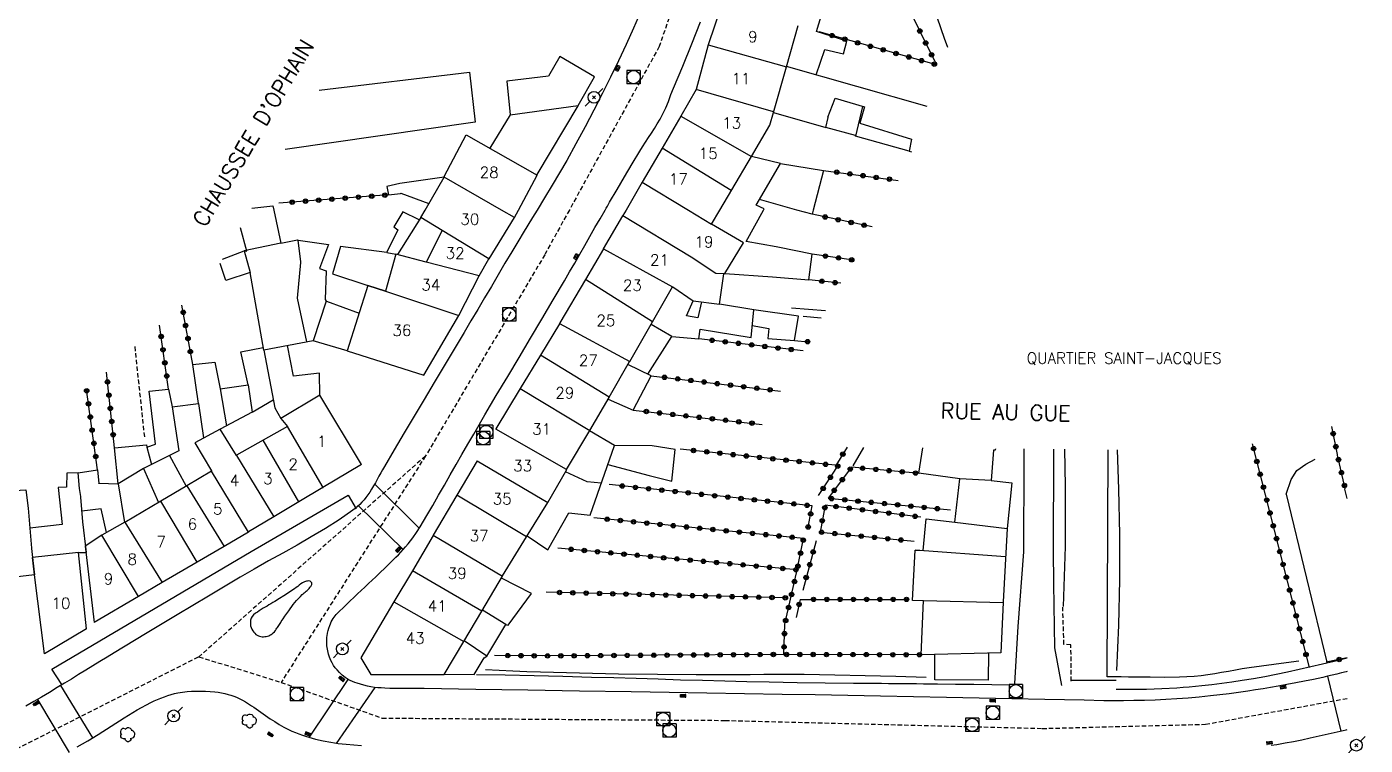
# Model space of a CAD drawing. Header units: millimetres. Extents: x 149000 to 150002, y 151999 to 153000.
# Drawn here: x 149850.9 to 150002, y 152110.5 to 152191.7 of the extents above; entities that cross this region are included whole.
import ezdxf
from ezdxf.enums import TextEntityAlignment as Align

# ---------------------------------------------------------------- set-up
doc = ezdxf.new("R2010")
doc.units = ezdxf.units.MM
doc.linetypes.add('DASHED', pattern=[0.75, 0.5, -0.25])
doc.layers.get('0').update_dxf_attribs({"linetype": 'CONTINUOUS'})
for name, color, linetype in [('W0001', 6, 'DASHED'), ('W0006', 2, 'CONTINUOUS'), ('W0014', 7, 'CONTINUOUS'), ('W0015', 2, 'CONTINUOUS'), ('W0017', 7, 'CONTINUOUS'), ('W0020', 2, 'CONTINUOUS'), ('w0101', 7, 'CONTINUOUS'), ('W0104', 1, 'CONTINUOUS'), ('W0112', 1, 'DASHED'), ('W0120', 7, 'CONTINUOUS'), ('w0211', 2, 'CONTINUOUS'), ('W0214', 2, 'CONTINUOUS'), ('w0300', 7, 'CONTINUOUS'), ('w0323', 7, 'CONTINUOUS'), ('W0401', 7, 'CONTINUOUS'), ('W0420', 7, 'CONTINUOUS'), ('W0473', 7, 'CONTINUOUS'), ('W0510', 5, 'CONTINUOUS'), ('W0983', 7, 'CONTINUOUS'), ('W0989', 7, 'CONTINUOUS'), ('W0991', 7, 'CONTINUOUS'), ('W1102', 7, 'CONTINUOUS')]:
    doc.layers.add(name, color=color, linetype=linetype)
doc.styles.get("Standard").update_dxf_attribs({"font": 'romans.shx', "width": 0.85})

# ---------------------------------------------------------------- blocks, each defined once
blk = doc.blocks.new('T401')
for p, q in [((-0.3, 0.3), (0, 0.3)), ((-0.3, -0.25), (-0.3, 0.3)), ((-0.3, 0.15), (0, 0.15)), ((-0.3, 0), (0, 0)), ((0, 0.3), (0, -0.25)), ((-0.3, -0.15), (0, -0.15)), ((-0.3, -0.25), (-0.3, -0.3)), ((-0.3, -0.3), (0, -0.3)), ((0, -0.3), (0, -0.25))]:
    blk.add_line(p, q)
blk = doc.blocks.new('T300')
for p, q in [((-0.8, 0.51), (-0.86, 0.34)), ((-0.86, 0.34), (-0.86, 0.17)), ((-0.86, 0.17), (-0.74, 0.06)), ((-0.69, 0.63), (-0.8, 0.51)), ((-0.8, -0.06), (-0.74, 0.06)), ((-0.74, 0.06), (-0.69, 0.11)), ((-0.57, 0.69), (-0.69, 0.63)), ((-0.46, 0.69), (-0.57, 0.69)), ((-0.29, 0.63), (-0.46, 0.69)), ((-0.29, 0.63), (-0.17, 0.74)), ((-0.23, 0.57), (-0.29, 0.63)), ((-0.17, 0.74), (-0.06, 0.8)), ((-0.06, 0.8), (0.06, 0.8)), ((0.06, 0.8), (0.23, 0.74)), ((0.23, 0.74), (0.34, 0.63)), ((0.34, 0.63), (0.4, 0.51)), ((0.46, 0.46), (0.34, 0.46)), ((0.4, 0.51), (0.4, 0.46)), ((0.57, 0.4), (0.46, 0.46)), ((0.57, 0.4), (0.69, 0.29)), ((0.69, 0.29), (0.74, 0.17)), ((0.74, 0.06), (0.69, -0.17)), ((0.74, 0.17), (0.74, 0.06)), ((-0.8, -0.17), (-0.8, -0.06)), ((-0.8, -0.23), (-0.8, -0.17)), ((-0.74, -0.34), (-0.8, -0.23)), ((-0.69, -0.4), (-0.74, -0.34)), ((-0.51, -0.46), (-0.69, -0.4)), ((-0.4, -0.46), (-0.51, -0.46)), ((-0.4, -0.46), (-0.34, -0.46)), ((-0.34, -0.46), (-0.34, -0.4)), ((-0.34, -0.51), (-0.34, -0.46)), ((-0.29, -0.63), (-0.34, -0.51)), ((-0.17, -0.74), (-0.29, -0.63)), ((-0.06, -0.8), (-0.17, -0.74)), ((0.06, -0.8), (-0.06, -0.8)), ((0.17, -0.74), (0.06, -0.8)), ((0.23, -0.69), (0.17, -0.74)), ((0.29, -0.46), (0.23, -0.46)), ((0.29, -0.63), (0.23, -0.69)), ((0.46, -0.4), (0.29, -0.46)), ((0.34, -0.51), (0.29, -0.63)), ((0.34, -0.51), (0.34, -0.46)), ((0.57, -0.34), (0.46, -0.4)), ((0.63, -0.29), (0.57, -0.34)), ((0.69, -0.17), (0.63, -0.29))]:
    blk.add_line(p, q)
blk = doc.blocks.new('T473')
for p, q in [((-0.166667, 0.166667), (0.166667, -0.166667)), ((-0.166667, -0.166667), (0.166667, 0.166667)), ((0.500001, 0.500001), (1.000002, 1.000002)), ((-1.000002, -1.000002), (-0.500001, -0.500001))]:
    blk.add_line(p, q)
blk.add_ellipse((0, 0), major_axis=(0.471405, 0.471405), ratio=1, start_param=5.4977871438, end_param=11.780972451)
blk = doc.blocks.new('T420')
for p, q in [((0.75, 0.75), (-0.75, 0.75)), ((-0.75, 0.75), (-0.75, -0.75)), ((0.75, 0.75), (0.75, -0.75)), ((0.75, -0.75), (-0.75, -0.75))]:
    blk.add_line(p, q)
blk.add_ellipse((0, 0), major_axis=(-0.53, 0.53), ratio=1, start_param=3.926991, end_param=10.210176)
blk = doc.blocks.new('t323o')
at = {"color": 0, "linetype": 'Continuous'}
for radius in [0.25, 0.15]:
    blk.add_circle((0, 0), radius, dxfattribs=at)

msp = doc.modelspace()

# ---------------------------------------------------------------- linework, layer by layer
at = {"layer": 'W0001'}
for points in [[(149932.08, 152267.06), (149931.71, 152229.46), (149928.77, 152208.31), (149922.3, 152189.47), (149912.15, 152171)], [(149912.15, 152171), (149909.37, 152165.95), (149895.91, 152143.22), (149895.91, 152143.22)], [(149895.91, 152143.22), (149870.32, 152120.54)], [(149895.91, 152143.22), (149879.6, 152117.65)], [(149847.06, 152108.79), (149870.32, 152120.54)], [(149870.32, 152120.54), (149870.32, 152120.54), (149879.6, 152117.65)], [(149879.6, 152117.65), (149879.6, 152117.65), (149891, 152113.61), (149929.73, 152113.35), (149965.56, 152112.44), (149984.01, 152112.91), (150000, 152115.84)]]:
    msp.add_lwpolyline(points, dxfattribs=at)
at = {"layer": 'W0006'}
msp.add_lwpolyline([(149854.82, 152117.39), (149853.69, 152119.13), (149876.2, 152132.44), (149887.19, 152138.78), (149888.07, 152137.24)], dxfattribs=at)
at = {"layer": 'W0014'}
for points in [[(149919.94, 152192.76), (149919.41, 152191.54), (149918.57, 152189.68), (149917.7, 152187.84), (149916.81, 152186.01), (149915.9, 152184.19), (149914.92, 152182.28), (149913.92, 152180.38), (149912.9, 152178.48), (149911.85, 152176.61), (149911.04, 152175.19), (149910.2, 152173.79), (149909.36, 152172.39), (149908.5, 152171)], [(149916.19, 152171), (149916.32, 152171.22), (149916.45, 152171.44), (149916.58, 152171.66), (149916.7, 152171.88), (149917.55, 152173.32), (149918.39, 152174.76), (149919.25, 152176.2), (149920.11, 152177.63), (149920.43, 152178.15), (149920.76, 152178.67), (149921.09, 152179.18), (149921.43, 152179.69), (149921.76, 152180.21), (149922.08, 152180.73), (149922.39, 152181.26), (149922.68, 152181.8), (149923.03, 152182.53), (149923.34, 152183.27), (149923.63, 152184.03), (149923.93, 152184.77), (149924.95, 152187.26), (149925.97, 152189.76), (149926.96, 152192.26)], [(149908.5, 152171), (149907.98, 152170.15), (149907.46, 152169.29), (149906.94, 152168.43), (149906.43, 152167.58), (149905.65, 152166.28), (149904.88, 152164.98), (149904.11, 152163.68), (149903.35, 152162.38), (149902.58, 152161.08), (149901.81, 152159.78), (149901.04, 152158.47), (149900.27, 152157.17), (149899.14, 152155.28), (149898.02, 152153.39), (149896.89, 152151.5), (149895.76, 152149.61), (149894.63, 152147.71), (149893.5, 152145.82), (149892.38, 152143.92), (149891.27, 152142.02), (149891.06, 152141.66), (149890.86, 152141.3), (149890.65, 152140.93), (149890.45, 152140.57), (149890.25, 152140.2), (149890.04, 152139.84), (149889.82, 152139.48), (149889.6, 152139.13), (149889.39, 152138.83), (149889.18, 152138.54), (149888.96, 152138.26), (149888.72, 152137.99), (149888.48, 152137.74), (149888.23, 152137.51), (149887.96, 152137.29), (149887.69, 152137.08), (149886.17, 152136.02), (149884.61, 152135.02), (149883.01, 152134.07), (149881.4, 152133.15), (149879.78, 152132.25), (149878.17, 152131.36), (149876.55, 152130.45), (149874.96, 152129.52), (149871.4, 152127.39), (149867.85, 152125.26), (149864.3, 152123.12), (149860.75, 152120.98), (149859.95, 152120.49), (149859.14, 152120), (149858.34, 152119.5), (149857.54, 152119.01), (149856.73, 152118.52), (149855.93, 152118.02), (149855.12, 152117.54), (149854.32, 152117.05), (149853.43, 152116.52), (149852.55, 152115.99), (149851.66, 152115.47), (149850.77, 152114.96)], [(150000, 152118.87), (149999.87, 152118.84), (149999.34, 152118.72), (149998.82, 152118.59), (149998.29, 152118.46), (149997.76, 152118.34), (149997.24, 152118.21), (149996.71, 152118.09), (149996.18, 152117.98), (149995.19, 152117.77), (149994.2, 152117.58), (149993.2, 152117.4), (149992.2, 152117.22), (149991.35, 152117.07), (149990.5, 152116.93), (149989.65, 152116.79), (149988.79, 152116.65), (149987.74, 152116.5), (149986.68, 152116.36), (149985.62, 152116.23), (149984.56, 152116.11), (149983.29, 152115.99), (149982.03, 152115.88), (149980.77, 152115.79), (149979.5, 152115.71), (149978.31, 152115.65), (149977.11, 152115.61), (149975.92, 152115.58), (149974.72, 152115.57), (149972.5, 152115.57), (149970.29, 152115.62), (149968.07, 152115.68), (149965.85, 152115.73), (149962.14, 152115.79), (149958.44, 152115.86), (149954.73, 152115.94), (149951.02, 152116.01), (149947.31, 152116.08), (149943.61, 152116.15), (149939.9, 152116.22), (149936.19, 152116.28), (149931.93, 152116.36), (149927.67, 152116.43), (149923.41, 152116.49), (149919.15, 152116.56), (149913.3, 152116.66), (149907.45, 152116.76), (149901.6, 152116.85), (149895.75, 152116.94), (149895.19, 152116.95), (149894.64, 152116.95), (149894.08, 152116.95), (149893.52, 152116.95), (149892.97, 152116.95), (149892.41, 152116.96), (149891.86, 152116.97), (149891.3, 152116.99), (149890.91, 152117.02), (149890.52, 152117.04), (149890.13, 152117.08), (149889.74, 152117.14), (149889.34, 152117.23), (149888.95, 152117.33), (149888.55, 152117.45), (149888.17, 152117.57), (149887.91, 152117.65), (149887.65, 152117.74), (149887.4, 152117.84), (149887.16, 152117.96), (149886.82, 152118.2), (149886.5, 152118.46), (149886.2, 152118.75), (149885.92, 152119.05), (149885.72, 152119.3), (149885.53, 152119.57), (149885.37, 152119.84), (149885.22, 152120.13), (149885.08, 152120.48), (149884.95, 152120.85), (149884.86, 152121.22), (149884.79, 152121.6), (149884.77, 152121.76), (149884.76, 152121.92), (149884.75, 152122.09), (149884.75, 152122.25), (149884.76, 152122.41), (149884.76, 152122.57), (149884.78, 152122.74), (149884.8, 152122.9), (149884.85, 152123.2), (149884.92, 152123.49), (149885, 152123.78), (149885.1, 152124.07), (149885.18, 152124.27), (149885.26, 152124.48), (149885.36, 152124.68), (149885.48, 152124.86), (149885.82, 152125.3), (149886.19, 152125.69), (149886.59, 152126.07), (149886.98, 152126.44), (149887.38, 152126.85), (149887.8, 152127.24), (149888.21, 152127.63), (149888.63, 152128.02), (149889.05, 152128.41), (149889.47, 152128.8), (149889.89, 152129.19), (149890.3, 152129.58), (149890.8, 152130.06), (149891.3, 152130.54), (149891.8, 152131.03), (149892.29, 152131.52), (149892.57, 152131.8), (149892.84, 152132.07), (149893.11, 152132.36), (149893.37, 152132.64), (149893.66, 152132.97), (149893.94, 152133.3), (149894.22, 152133.64), (149894.48, 152133.98), (149894.9, 152134.59), (149895.29, 152135.22), (149895.67, 152135.86), (149896.04, 152136.49), (149896.72, 152137.63), (149897.39, 152138.78), (149898.05, 152139.93), (149898.71, 152141.09), (149899.36, 152142.24), (149900.02, 152143.4), (149900.68, 152144.55), (149901.35, 152145.7), (149902.62, 152147.87), (149903.9, 152150.04), (149905.19, 152152.2), (149906.48, 152154.36), (149907.77, 152156.52), (149909.05, 152158.69), (149910.33, 152160.85), (149911.61, 152163.02), (149912.18, 152164.02), (149912.76, 152165.01), (149913.33, 152166.01), (149913.9, 152167.01), (149914.47, 152168.01), (149915.04, 152169.01), (149915.62, 152170), (149916.19, 152171)], [(149973.92, 152116.86), (149975.63, 152116.86), (149977.34, 152116.89), (149979.05, 152116.95), (149980.76, 152117.04), (149981.46, 152117.09), (149982.16, 152117.15), (149982.86, 152117.22), (149983.57, 152117.3), (149984.71, 152117.42), (149985.84, 152117.56), (149986.98, 152117.71), (149988.12, 152117.88), (149989.4, 152118.09), (149990.69, 152118.32), (149991.97, 152118.57), (149993.25, 152118.83), (149994.57, 152119.12), (149995.89, 152119.42), (149997.21, 152119.73), (149998.53, 152120.05), (149999.85, 152120.37), (150000, 152120.41)], [(149856.57, 152110.36), (149857.76, 152111.06), (149858.95, 152111.77), (149860.42, 152112.69), (149861.88, 152113.63), (149863.36, 152114.54), (149864.89, 152115.38), (149865.26, 152115.56), (149865.64, 152115.73), (149866.02, 152115.88), (149866.41, 152116.03), (149866.79, 152116.16), (149867.17, 152116.28), (149867.56, 152116.38), (149867.95, 152116.47), (149868.46, 152116.55), (149868.97, 152116.6), (149869.48, 152116.64), (149870, 152116.66), (149870.53, 152116.67), (149871.05, 152116.66), (149871.58, 152116.63), (149872.11, 152116.58), (149872.49, 152116.53), (149872.86, 152116.46), (149873.24, 152116.38), (149873.61, 152116.29), (149873.93, 152116.2), (149874.25, 152116.09), (149874.57, 152115.97), (149874.88, 152115.83), (149875.23, 152115.65), (149875.57, 152115.45), (149875.91, 152115.23), (149876.24, 152115.01), (149876.51, 152114.83), (149876.78, 152114.65), (149877.05, 152114.46), (149877.31, 152114.27), (149877.57, 152114.09), (149877.84, 152113.9), (149878.11, 152113.72), (149878.38, 152113.54), (149878.88, 152113.22), (149879.39, 152112.9), (149879.91, 152112.6), (149880.43, 152112.33), (149880.82, 152112.15), (149881.21, 152111.99), (149881.6, 152111.84), (149882, 152111.7), (149882.37, 152111.57), (149882.74, 152111.45), (149883.11, 152111.34), (149883.49, 152111.24), (149884.34, 152111.05), (149885.2, 152110.89), (149886.06, 152110.76), (149886.93, 152110.66), (149888.66, 152110.53)], [(149991.43, 152110.54), (149992.04, 152110.63), (149992.98, 152110.8), (149993.93, 152110.98), (149994.87, 152111.17), (149995.81, 152111.37), (149996.84, 152111.59), (149997.86, 152111.82), (149998.88, 152112.05), (149999.89, 152112.28), (150000, 152112.31)]]:
    msp.add_lwpolyline(points, dxfattribs=at)
at = {"layer": 'W0015'}
msp.add_lwpolyline([(149882.46, 152129.06), (149882.23, 152128.99), (149882.02, 152128.89), (149881.82, 152128.77), (149881.64, 152128.63), (149881.47, 152128.49), (149881.3, 152128.35), (149881.12, 152128.21), (149880.94, 152128.08), (149880.43, 152127.76), (149879.92, 152127.43), (149879.41, 152127.11), (149878.9, 152126.79), (149878.68, 152126.66), (149878.45, 152126.53), (149878.23, 152126.4), (149878.01, 152126.27), (149877.78, 152126.15), (149877.56, 152126.01), (149877.35, 152125.88), (149877.13, 152125.73), (149876.92, 152125.59), (149876.7, 152125.45), (149876.49, 152125.29), (149876.32, 152125.08), (149876.22, 152124.88), (149876.16, 152124.67), (149876.13, 152124.45), (149876.13, 152124.23), (149876.16, 152124.03), (149876.21, 152123.83), (149876.3, 152123.64), (149876.4, 152123.46), (149876.5, 152123.32), (149876.62, 152123.19), (149876.76, 152123.07), (149876.9, 152122.98), (149877.03, 152122.91), (149877.17, 152122.86), (149877.32, 152122.82), (149877.47, 152122.8), (149877.62, 152122.8), (149877.77, 152122.81), (149877.92, 152122.83), (149878.06, 152122.87), (149878.2, 152122.92), (149878.34, 152122.98), (149878.47, 152123.05), (149878.59, 152123.13), (149878.72, 152123.24), (149878.84, 152123.37), (149878.95, 152123.51), (149879.05, 152123.64), (149879.13, 152123.75), (149879.2, 152123.86), (149879.27, 152123.97), (149879.34, 152124.08), (149879.41, 152124.2), (149879.48, 152124.31), (149879.55, 152124.42), (149879.62, 152124.53), (149879.83, 152124.83), (149880.03, 152125.13), (149880.24, 152125.43), (149880.46, 152125.73), (149880.63, 152125.96), (149880.8, 152126.2), (149880.97, 152126.43), (149881.15, 152126.66), (149881.35, 152126.89), (149881.56, 152127.12), (149881.77, 152127.34), (149881.99, 152127.57), (149882.1, 152127.66), (149882.21, 152127.76), (149882.32, 152127.84), (149882.44, 152127.93), (149882.55, 152128.02), (149882.66, 152128.12), (149882.76, 152128.24), (149882.85, 152128.36), (149882.89, 152128.42), (149882.94, 152128.48), (149882.98, 152128.55), (149883.02, 152128.61), (149883.05, 152128.7), (149883.06, 152128.79), (149883.05, 152128.89), (149883.01, 152128.98), (149882.88, 152129.08), (149882.72, 152129.11), (149882.58, 152129.09)], close=True, dxfattribs=at)
at = {"layer": 'W0017'}
for points in [[(149954.9, 152189.37), (149954.51, 152190.36), (149951.39, 152199.47), (149945.13, 152214.82), (149945.3, 152217.89), (149943.03, 152231.49), (149940.98, 152243.06), (149939.48, 152243.7), (149938.41, 152243.44), (149937.7, 152243.15)], [(149937.24, 152159.97), (149941.08, 152159.64)], [(149940.61, 152158.8), (149938.55, 152158.98)], [(149944.21, 152142.11), (149945.42, 152144.19)], [(149962.46, 152117.51), (149962.84, 152123.97), (149963.47, 152132.38), (149963.5, 152142.65), (149963.5, 152144.01)], [(149967.78, 152117.31), (149966.97, 152121.53), (149966.86, 152128.78), (149966.82, 152132.58), (149966.88, 152143.45), (149966.88, 152143.98)], [(149993.1, 152138.9), (149993.69, 152140.55), (149994.3, 152141.57), (149995.34, 152142.29), (149996.37, 152142.85)], [(149997.72, 152119.94), (149993.13, 152138.89)]]:
    msp.add_lwpolyline(points, dxfattribs=at)
at = {"layer": 'W0020'}
for points in [[(149895.19, 152135.07), (149890.14, 152140.07)], [(149888.33, 152137.58), (149893.39, 152132.67)], [(149858.32, 152111.38), (149854.72, 152117.29)], [(149887.14, 152117.97), (149882.75, 152111.45)], [(149997.79, 152118.35), (149999.3, 152112.14)], [(149885.87, 152110.75), (149890.22, 152117.07)], [(149852.08, 152115.73), (149855.66, 152109.73)]]:
    msp.add_lwpolyline(points, dxfattribs=at)
at = {"layer": 'w0101'}
for points in [[(149929.31, 152193.99), (149927.82, 152189.67)], [(149936.66, 152187.17), (149937.99, 152191.84)], [(149927.82, 152189.67), (149926.49, 152184.6)], [(149935.2, 152182.03), (149936.66, 152187.17)], [(149926.49, 152184.6), (149924.75, 152181.61)], [(149924.75, 152181.61), (149922.63, 152177.97)], [(149932.72, 152177.06), (149934.79, 152180.59), (149935.2, 152182.03)], [(149898.03, 152174.72), (149898.03, 152174.8), (149900.51, 152179.5), (149908.51, 152174.92)], [(149922.63, 152177.97), (149920.38, 152174.13)], [(149930.49, 152173.28), (149930.51, 152173.28), (149932.72, 152177.06)], [(149895.85, 152171), (149898.03, 152174.72)], [(149906.39, 152171), (149908.51, 152174.92)], [(149920.38, 152174.13), (149918.56, 152171)], [(149929.15, 152171), (149930.49, 152173.28)], [(149897.77, 152168.7), (149895.36, 152170.16), (149895.85, 152171)], [(149905.94, 152170.17), (149905.94, 152170.17), (149906.39, 152171)], [(149916, 152166.62), (149918.21, 152170.36)], [(149918.56, 152171), (149918.21, 152170.39), (149918.21, 152170.36)], [(149928.22, 152169.42), (149929.15, 152171)], [(149897.77, 152168.7), (149895.99, 152165.12)], [(149903.06, 152165.49), (149903.08, 152165.48), (149905.94, 152170.17)], [(149929.6, 152163.8), (149929.7, 152163.83), (149931.81, 152167.31), (149928.22, 152169.42)], [(149895.99, 152165.12), (149892.55, 152166.02), (149891.39, 152161.83)], [(149916, 152166.62), (149913.97, 152163.17)], [(149901.95, 152163.56), (149903.05, 152165.48), (149903.06, 152165.49)], [(149899.67, 152159.07), (149899.67, 152159.1), (149901.95, 152163.56), (149901.95, 152163.56)], [(149913.97, 152163.17), (149911.07, 152158.24), (149911.03, 152158.17)], [(149923.81, 152162.33), (149923.84, 152162.33), (149926.13, 152160.74), (149929.11, 152160.36), (149929.6, 152163.8)], [(149889.41, 152162.47), (149887.04, 152155.08), (149895.73, 152152.35)], [(149891.39, 152161.83), (149889.41, 152162.47)], [(149921.55, 152158.38), (149923.81, 152162.33)], [(149895.73, 152152.35), (149899.67, 152159.07), (149899.67, 152159.07)], [(149911.03, 152158.17), (149911.05, 152158.16), (149908.89, 152154.61)], [(149918.97, 152153.88), (149921.55, 152158.38)], [(149908.89, 152154.61), (149906.61, 152150.85)], [(149916.66, 152149.86), (149918.95, 152153.88), (149918.95, 152153.86), (149918.97, 152153.88)], [(149906.61, 152150.85), (149903.85, 152146.29), (149903.85, 152146.26)], [(149888.66, 152142.27), (149883.97, 152150.09), (149879.58, 152147.45), (149880.31, 152146.54)], [(149914.46, 152146.1), (149916.66, 152149.81), (149916.66, 152149.86)], [(149874.57, 152143.29), (149872.72, 152146.26), (149869.85, 152144.71), (149871.74, 152141.54), (149871.74, 152141.49)], [(149880.31, 152146.54), (149877.56, 152144.99)], [(149911.84, 152141.68), (149911.84, 152141.68), (149914.46, 152146.1)], [(149877.56, 152144.99), (149874.57, 152143.3), (149874.57, 152143.29)], [(149871.74, 152141.49), (149868.95, 152139.84)], [(149888.66, 152142.27), (149884.31, 152139.67), (149884.33, 152139.65)], [(149901.74, 152142.67), (149899.44, 152138.79)], [(149909.71, 152137.97), (149911.84, 152141.62), (149911.84, 152141.68)], [(149868.95, 152139.84), (149866.03, 152138.12)], [(149884.33, 152139.65), (149884.31, 152139.64), (149881.59, 152138.02)], [(149899.44, 152138.79), (149896.78, 152134.28), (149896.77, 152134.26)], [(149866.03, 152138.12), (149861.96, 152135.71), (149861.96, 152135.74)], [(149881.59, 152138.02), (149878.79, 152136.35)], [(149907.32, 152134.09), (149909.71, 152137.97)], [(149861.96, 152135.74), (149859.37, 152134.28)], [(149878.79, 152136.35), (149875.93, 152134.64), (149875.92, 152134.63)], [(149859.37, 152134.28), (149857.48, 152133.03), (149858.48, 152124.41)], [(149875.92, 152134.63), (149875.93, 152134.61), (149873.15, 152132.99)], [(149896.77, 152134.26), (149896.78, 152134.25), (149894.43, 152130.26)], [(149904.61, 152129.64), (149904.61, 152129.67), (149907.32, 152134.09)], [(149873.15, 152132.99), (149870.12, 152131.22)], [(149857.63, 152123.71), (149856.73, 152132.3), (149851.51, 152131.76)], [(149851.76, 152129.8), (149851.51, 152131.76)], [(149870.12, 152131.22), (149866.18, 152128.91)], [(149851.76, 152129.8), (149846.95, 152129.21), (149848.16, 152119.29)], [(149894.43, 152130.26), (149892.34, 152126.73)], [(149902.26, 152125.68), (149904.61, 152129.64)], [(149866.18, 152128.91), (149866.18, 152128.91), (149863.51, 152127.35)], [(149863.51, 152127.35), (149858.48, 152124.41)], [(149892.34, 152126.73), (149888.62, 152120.43), (149889.74, 152118.55), (149898.02, 152118.54), (149898.02, 152118.59), (149901.42, 152118.55)], [(149900.22, 152122.25), (149902.26, 152125.68)], [(149857.63, 152123.71), (149852.88, 152120.86)], [(149898.02, 152118.54), (149900.22, 152122.25)]]:
    msp.add_lwpolyline(points, dxfattribs=at)
at = {"layer": 'W0104'}
for points in [[(149940.02, 152186.27), (149940.99, 152189.14), (149943.1, 152188.63), (149943.5, 152190.09), (149940.06, 152191.18), (149940.06, 152191.16), (149940.74, 152193.38), (149938.59, 152194)], [(149911.07, 152188.35), (149909.8, 152186.13), (149905.1, 152185.57), (149905.46, 152181.76), (149903.19, 152177.97)], [(149908.51, 152174.92), (149908.51, 152175), (149913.14, 152182.75), (149913.14, 152182.8), (149915.01, 152186.04), (149911.07, 152188.35)], [(149952.58, 152182.68), (149936.68, 152187.23)], [(149900.89, 152186.57), (149901.53, 152180.94), (149880.05, 152177.83)], [(149883.88, 152184.55), (149900.89, 152186.57)], [(149905.46, 152181.76), (149913.14, 152182.8)], [(149935.2, 152182.03), (149941.12, 152180.32), (149941.38, 152181.46), (149941.35, 152181.48), (149942.12, 152183.54), (149942.18, 152183.65), (149945.48, 152182.64), (149944.95, 152180.82), (149950.81, 152179.01), (149950.53, 152177.66), (149950.81, 152177.58)], [(149945.26, 152182.7), (149944.46, 152179.35)], [(149950.53, 152177.66), (149944.46, 152179.35), (149944.46, 152179.43), (149941.12, 152180.32)], [(149934.09, 152171), (149934.17, 152171.15), (149933.25, 152171.56), (149933.25, 152171.54), (149936.01, 152176.24), (149932.73, 152177.06)], [(149936.01, 152176.24), (149940.86, 152175.48), (149939.7, 152171)], [(149898.03, 152174.72), (149893.02, 152174.01), (149892.99, 152173.98), (149891.52, 152173.64), (149891.73, 152172.72), (149893.09, 152172.86), (149893.12, 152172.89), (149896.29, 152171.75)], [(149937.86, 152171), (149933.63, 152172.18)], [(149876.28, 152171.21), (149878.65, 152171.49), (149878.76, 152171)], [(149878.76, 152171), (149879.55, 152167.24), (149879.55, 152167.27), (149881.45, 152167.63), (149881.51, 152167.6)], [(149895.19, 152169.89), (149893.33, 152170.8), (149892.34, 152169.1), (149892.79, 152168.77), (149891.55, 152166.23), (149891.54, 152166.2)], [(149929.7, 152163.83), (149935.11, 152163.44), (149939.18, 152163.11), (149939.59, 152166.01), (149935.69, 152166.82), (149935.52, 152166.85), (149932.11, 152167.45), (149934.09, 152171)], [(149939.7, 152171), (149939.58, 152170.52), (149937.86, 152171)], [(149875.41, 152166.4), (149875.74, 152166.34), (149875.01, 152168.99)], [(149895.36, 152170.16), (149892.76, 152165.97)], [(149879.55, 152167.27), (149875.41, 152166.4)], [(149882.52, 152156.11), (149881.45, 152161.06), (149881.82, 152165.08), (149881.82, 152165.16), (149881.51, 152167.6)], [(149881.51, 152167.6), (149884.95, 152167.1), (149883.92, 152164.4), (149884.7, 152164.14), (149884.56, 152160.91), (149884.69, 152160.69)], [(149872.99, 152165.45), (149875.41, 152166.4)], [(149875.41, 152166.4), (149876.12, 152163.93)], [(149891.54, 152166.2), (149886.31, 152166.89), (149885.4, 152163.8), (149889.41, 152162.47)], [(149891.54, 152166.2), (149892.55, 152166.02)], [(149876.12, 152163.93), (149876.12, 152163.95), (149873.36, 152163.03), (149872.71, 152164.95)], [(149883.2, 152156.24), (149877.65, 152155.17), (149876.12, 152163.93)], [(149889.41, 152162.47), (149891.38, 152161.82)], [(149884.69, 152160.69), (149883.2, 152156.24)], [(149884.69, 152160.69), (149884.72, 152160.69), (149888.41, 152159.34)], [(149923.72, 152156.71), (149926.78, 152156.46), (149926.93, 152157.54), (149932.67, 152156.59), (149932.98, 152159.74), (149929.11, 152160.36)], [(149927.07, 152160.62), (149926.67, 152158.83), (149925.37, 152159.06), (149926.13, 152160.74)], [(149932.8, 152157.95), (149934.67, 152157.63), (149934.58, 152156.49), (149937.57, 152156.26), (149938.03, 152159), (149932.98, 152159.74)], [(149921.01, 152152.47), (149923.72, 152156.71), (149921.38, 152158.08)], [(149875.86, 152151.27), (149875.06, 152154.97), (149877.59, 152155.49)], [(149877.65, 152155.17), (149878.89, 152148.65), (149879.58, 152147.45)], [(149883.97, 152150.09), (149883.94, 152152.59), (149880.98, 152152.22), (149880.98, 152152.24), (149880.31, 152155.68)], [(149887.04, 152155.08), (149883.2, 152156.24)], [(149870.27, 152149.16), (149869.62, 152153.54), (149872.13, 152153.81), (149872.73, 152150.82), (149875.86, 152151.27)], [(149916.55, 152149.62), (149919.36, 152148.4), (149921.41, 152152.27), (149918.76, 152153.55)], [(149864.43, 152144.2), (149865.41, 152144.54), (149864.69, 152150.55), (149866.89, 152150.77), (149867.28, 152148.76)], [(149872.73, 152150.82), (149873.44, 152146.63)], [(149875.86, 152151.27), (149876.32, 152148.17)], [(149867.28, 152148.76), (149870.27, 152149.16)], [(149870.27, 152149.16), (149870.84, 152145.25)], [(149876.32, 152148.17), (149878.72, 152149.57)], [(149867.28, 152148.76), (149868.05, 152143.81), (149864.07, 152141.79), (149861.21, 152140.08)], [(149876.32, 152148.17), (149872.72, 152146.26)], [(149907.39, 152134.2), (149909.74, 152132.6), (149912.11, 152136.81), (149912.11, 152136.78), (149914.5, 152136.54), (149917.25, 152144.4), (149914.43, 152146.05)], [(149861.21, 152140.08), (149860.79, 152144.13), (149864.41, 152144.49), (149864.43, 152144.2)], [(149864.43, 152144.2), (149864.95, 152142.24)], [(149866.98, 152143.26), (149868.87, 152139.8)], [(149916.5, 152142.25), (149921.18, 152141), (149923.73, 152140.36), (149924.12, 152143.96), (149921.49, 152144.35), (149917.25, 152144.4)], [(149960.28, 152144.04), (149960.26, 152143.86), (149960.07, 152143.86), (149959.78, 152140.44), (149962.14, 152140.17), (149961.59, 152135.04), (149961.15, 152126.73), (149961.15, 152126.68), (149960.87, 152120.98), (149951.88, 152120.77), (149952.14, 152126.9), (149952.11, 152126.87), (149950.89, 152126.91), (149951.22, 152132.59), (149952.12, 152132.55), (149952.45, 152136.1), (149955.68, 152135.74), (149956.25, 152140.65), (149951.61, 152141.27), (149952.09, 152144.12)], [(149856.68, 152141.3), (149858.86, 152141.67), (149859.01, 152140.1), (149859.01, 152140.15), (149861.21, 152140.08)], [(149864.07, 152141.79), (149865.76, 152137.96)], [(149856.68, 152141.3), (149855.38, 152141.28), (149855.36, 152139.68), (149854.41, 152139.64), (149854.88, 152135.48), (149851.22, 152135.07)], [(149856.73, 152132.3), (149857.63, 152132.32), (149857.2, 152135.78), (149856.98, 152138.58), (149856.98, 152138.63), (149856.83, 152139.55), (149856.83, 152139.53), (149856.68, 152141.3)], [(149861.21, 152140.08), (149861.91, 152135.71)], [(149915.75, 152140.13), (149914.16, 152140.31), (149911.73, 152141.43)], [(149959.78, 152140.44), (149956.25, 152140.65)], [(149849, 152129.46), (149848.65, 152132.48), (149847.7, 152132.41), (149847.17, 152137), (149847.17, 152137.03), (149846.97, 152139.18), (149850.75, 152139.41), (149851.05, 152137.34), (149851.05, 152137.32), (149851.39, 152132.8), (149851.39, 152132.77), (149851.51, 152131.76)], [(149859.87, 152134.56), (149859.27, 152137.23), (149857.1, 152136.98)], [(149955.68, 152135.74), (149961.59, 152135.04)], [(149961.42, 152131.83), (149951.22, 152132.59)], [(149851.51, 152131.76), (149851.76, 152129.8)], [(149904.99, 152124.19), (149905.05, 152124.16), (149905.26, 152124.1), (149907.87, 152127.68), (149904.47, 152129.41)], [(149952.14, 152126.9), (149961.15, 152126.68)], [(149904.99, 152124.19), (149902.33, 152125.8)], [(149902.83, 152120.6), (149904.99, 152124.19)], [(149902.83, 152120.6), (149900.29, 152122.35)], [(149901.42, 152118.55), (149902.55, 152120.42), (149902.83, 152120.6)], [(149959.5, 152120.95), (149959.46, 152117.88), (149953.41, 152117.94), (149953.43, 152120.8)]]:
    msp.add_lwpolyline(points, dxfattribs=at)
at = {"layer": 'W0112'}
for points in [[(149864.19, 152145.38), (149863.1, 152155.57)], [(149968.84, 152117.8), (149968.8, 152121.9), (149968.01, 152121.94), (149967.87, 152126.15)]]:
    msp.add_lwpolyline(points, dxfattribs=at)
at = {"layer": 'W0120'}
msp.add_lwpolyline([(149973.92, 152117.85), (149968.87, 152117.86)], dxfattribs=at)
at = {"layer": 'w0211'}
msp.add_lwpolyline([(149901.66, 152118.55), (149904.92, 152118.48), (149908.17, 152118.41), (149911.42, 152118.33), (149914.67, 152118.25), (149917.17, 152118.18), (149919.68, 152118.11), (149922.18, 152118.03), (149924.69, 152117.95), (149927.19, 152117.88), (149929.7, 152117.81), (149932.2, 152117.74), (149934.71, 152117.69), (149937.89, 152117.63), (149941.06, 152117.6), (149944.24, 152117.57), (149947.42, 152117.54), (149948.21, 152117.53), (149948.99, 152117.52), (149949.78, 152117.51), (149950.57, 152117.5), (149951.36, 152117.5), (149952.14, 152117.49), (149952.93, 152117.48), (149953.72, 152117.47), (149955.77, 152117.45), (149957.82, 152117.43), (149959.87, 152117.4), (149961.92, 152117.38)], dxfattribs=at)
at = {"layer": 'W0214'}
msp.add_lwpolyline([(149952.45, 152118.2), (149949.01, 152118.31), (149945.57, 152118.4), (149942.13, 152118.47), (149938.68, 152118.52), (149937.16, 152118.53), (149935.63, 152118.53), (149934.11, 152118.52), (149932.59, 152118.51), (149931.06, 152118.49), (149929.54, 152118.48), (149928.01, 152118.48), (149926.49, 152118.49), (149922.09, 152118.53), (149917.69, 152118.59), (149913.29, 152118.67), (149908.89, 152118.79), (149907.34, 152118.85), (149905.78, 152118.91), (149904.23, 152118.99), (149902.67, 152119.08)], dxfattribs=at)
at = {"layer": 'w0300'}
for points in [[(149972.88, 152118.29), (149973.02, 152143.92)], [(149994.52, 152120.03), (149993.12, 152119.86), (149991.71, 152119.67), (149990.31, 152119.48), (149988.92, 152119.28), (149988.14, 152119.16), (149987.37, 152119.03), (149986.59, 152118.89), (149985.82, 152118.75), (149985.05, 152118.62), (149984.27, 152118.49), (149983.49, 152118.39), (149982.71, 152118.31), (149981.06, 152118.23), (149979.41, 152118.21), (149977.76, 152118.24), (149976.11, 152118.25), (149975.3, 152118.25), (149974.49, 152118.26), (149973.69, 152118.27), (149972.88, 152118.29)]]:
    msp.add_lwpolyline(points, dxfattribs=at)
at = {"layer": 'w0323'}
for points in [[(149948.23, 152197.5), (149949.62, 152195.51), (149953.61, 152187.4), (149940.37, 152191.11)], [(149940.86, 152175.48), (149949.28, 152174.35)], [(149891.73, 152172.72), (149879.36, 152171.77)], [(149946.35, 152169.09), (149939.58, 152170.52)], [(149944.26, 152165.35), (149939.59, 152166.01)], [(149942.8, 152162.72), (149939.18, 152163.11)], [(149869.62, 152153.54), (149868.4, 152160.26)], [(149866.89, 152150.77), (149865.86, 152158.01)], [(149938.54, 152155.08), (149926.78, 152156.46)], [(149937.57, 152156.26), (149939.12, 152156.12)], [(149860.79, 152144.13), (149859.87, 152152.7)], [(149921.41, 152152.27), (149936.01, 152150.55)], [(149858.86, 152141.67), (149857.63, 152150.72)], [(149919.36, 152148.4), (149933.92, 152146.79)], [(150000, 152138.42), (149999.73, 152139.48), (149999.76, 152139.56), (149998.9, 152143.32), (149998.9, 152143.4), (149998.25, 152146.53)], [(149995.73, 152119.34), (149989.29, 152144.59)], [(149940.3, 152138.76), (149942.51, 152142.13), (149924.68, 152144)], [(149943.53, 152144.21), (149942.26, 152142.14)], [(149951.74, 152141.25), (149944.03, 152141.94), (149941.39, 152138.44), (149955.2, 152137.13)], [(149939.12, 152135.17), (149939.58, 152137.58), (149916.63, 152139.98)], [(149951.86, 152136.32), (149941.06, 152137.65), (149940.46, 152134.61), (149951.09, 152133.58)], [(149937.88, 152130.36), (149938.61, 152133.91), (149914.93, 152136.22)], [(149936.37, 152120.79), (149936.49, 152124.21), (149937.88, 152130.36), (149910.85, 152132.81)], [(149940.04, 152133.65), (149938.51, 152128.04)], [(149936.73, 152127.19), (149909.55, 152127.83)], [(149938.23, 152127.02), (149937.77, 152124.98)], [(149938.23, 152127.02), (149950.5, 152127.02)], [(149951.88, 152120.77), (149935.12, 152120.79), (149909.15, 152120.63), (149903.69, 152120.69)], [(150000, 152120.42), (149997.63, 152119.92)]]:
    msp.add_lwpolyline(points, dxfattribs=at)
at = {"layer": 'W0510'}
for points in [[(149968.08, 152143.97), (149968.15, 152139.8), (149968.16, 152136.4), (149968.13, 152133.01), (149968.05, 152129.61), (149967.92, 152126.22)], [(149974, 152118.97), (149974.22, 152124.1), (149974.33, 152129.22), (149974.32, 152134.35), (149974.2, 152139.48), (149974.06, 152143.91)]]:
    msp.add_lwpolyline(points, dxfattribs=at)
at = {"layer": 'W1102'}
for points in [[(149927.82, 152189.67), (149936.66, 152187.17)], [(149935.22, 152182.09), (149926.49, 152184.6)], [(149924.74, 152181.61), (149932.72, 152177.06)], [(149930.44, 152173.2), (149922.63, 152177.97)], [(149904.5, 152171), (149898.03, 152174.72)], [(149920.39, 152174.13), (149925.59, 152171)], [(149905.94, 152170.17), (149904.5, 152171)], [(149929.6, 152163.8), (149928.7, 152163.83), (149925.92, 152165.66), (149918.21, 152170.36)], [(149925.59, 152171), (149928.22, 152169.42)], [(149903.06, 152165.49), (149897.77, 152168.7)], [(149916, 152166.62), (149923.81, 152162.33)], [(149901.95, 152163.56), (149895.99, 152165.12)], [(149921.55, 152158.38), (149913.97, 152163.17)], [(149891.38, 152161.82), (149899.67, 152159.07)], [(149911.03, 152158.17), (149918.97, 152153.88)], [(149916.66, 152149.86), (149908.89, 152154.61)], [(149906.61, 152150.85), (149914.46, 152146.1)], [(149884.33, 152139.65), (149880.31, 152146.54)], [(149911.84, 152141.68), (149903.85, 152146.26)], [(149881.59, 152138.02), (149877.56, 152144.99)], [(149874.57, 152143.29), (149878.79, 152136.35)], [(149875.92, 152134.63), (149871.74, 152141.49)], [(149901.74, 152142.67), (149909.71, 152137.97)], [(149868.95, 152139.84), (149873.15, 152132.99)], [(149907.32, 152134.09), (149899.44, 152138.79)], [(149870.12, 152131.22), (149866.03, 152138.12)], [(149861.96, 152135.74), (149866.18, 152128.91)], [(149863.51, 152127.35), (149859.37, 152134.28)], [(149896.77, 152134.26), (149904.61, 152129.64)], [(149852.88, 152120.86), (149851.76, 152129.8)], [(149902.26, 152125.68), (149894.43, 152130.26)], [(149892.34, 152126.73), (149900.22, 152122.25)]]:
    msp.add_lwpolyline(points, dxfattribs=at)

# ---------------------------------------------------------------- block references
at = {"layer": 'w0300'}
for p in [(149876.05, 152113.27), (149862.31, 152111.74)]:
    msp.add_blockref('T300', p, dxfattribs=at)
at = {"layer": 'w0323'}
for p, rotation in [((149951.73, 152191.22), 296.1876439924468), ((149941.82, 152190.7), 164.3620888407647), ((149943.26, 152190.3), 164.3620888407647), ((149944.71, 152189.89), 164.3620888407647), ((149952.39, 152189.87), 296.1876439924468), ((149946.15, 152189.49), 164.3620888407647), ((149947.6, 152189.09), 164.3620888407647), ((149949.04, 152188.68), 164.3620888407647), ((149950.49, 152188.28), 164.3620888407647), ((149953.06, 152188.53), 296.1876439924468), ((149951.93, 152187.87), 164.3620888407647), ((149953.37, 152187.47), 164.3620888407647), ((149942.35, 152175.28), 352.3717741058866), ((149943.84, 152175.08), 352.3717741058866), ((149945.32, 152174.88), 352.3717741058866), ((149946.81, 152174.68), 352.3717741058866), ((149948.3, 152174.48), 352.3717741058866), ((149880.85, 152171.88), 184.38736989739), ((149882.35, 152172), 184.38736989739), ((149883.84, 152172.11), 184.38736989739), ((149885.34, 152172.23), 184.38736989739), ((149886.84, 152172.34), 184.38736989739), ((149888.33, 152172.46), 184.38736989739), ((149889.83, 152172.57), 184.38736989739), ((149891.32, 152172.68), 184.38736989739), ((149941.04, 152170.21), 168.076315104353), ((149942.51, 152169.9), 168.076315104353), ((149943.98, 152169.59), 168.076315104353), ((149945.45, 152169.28), 168.076315104353), ((149941.07, 152165.8), 171.8988337816251), ((149942.56, 152165.59), 171.8988337816251), ((149944.04, 152165.38), 171.8988337816251), ((149940.67, 152162.95), 173.7456528405184), ((149942.16, 152162.79), 173.7456528405184), ((149868.55, 152159.44), 100.3581632929614), ((149868.81, 152157.96), 100.3581632929614), ((149866.05, 152156.71), 98.07414668388103), ((149869.08, 152156.49), 100.3581632929614), ((149866.26, 152155.22), 98.07414668388103), ((149869.35, 152155.01), 100.3581632929614), ((149928.27, 152156.28), 173.3407927338767), ((149929.76, 152156.11), 173.3407927338767), ((149931.25, 152155.94), 173.3407927338767), ((149932.74, 152155.76), 173.3407927338767), ((149934.23, 152155.59), 173.3407927338767), ((149935.72, 152155.41), 173.3407927338767), ((149937.21, 152155.24), 173.3407927338767), ((149939.06, 152156.13), 354.844717886729), ((149866.47, 152153.74), 98.07414668388103), ((149866.68, 152152.25), 98.07414668388103), ((149922.9, 152152.1), 353.2584683577039), ((149924.39, 152151.92), 353.2584683577039), ((149857.64, 152150.59), 97.78582864511453), ((149859.99, 152151.58), 96.11999383110542), ((149925.88, 152151.75), 353.2584683577039), ((149927.37, 152151.57), 353.2584683577039), ((149928.86, 152151.39), 353.2584683577039), ((149930.35, 152151.22), 353.2584683577039), ((149931.84, 152151.04), 353.2584683577039), ((149933.33, 152150.87), 353.2584683577039), ((149934.82, 152150.69), 353.2584683577039), ((149857.85, 152149.11), 97.78582864511453), ((149860.15, 152150.09), 96.11999383110542), ((149858.05, 152147.62), 97.78582864511453), ((149860.31, 152148.6), 96.11999383110542), ((149920.85, 152148.24), 353.6947163711174), ((149922.34, 152148.07), 353.6947163711174), ((149923.83, 152147.91), 353.6947163711174), ((149925.32, 152147.74), 353.6947163711174), ((149926.81, 152147.58), 353.6947163711174), ((149928.3, 152147.41), 353.6947163711174), ((149929.8, 152147.25), 353.6947163711174), ((149858.25, 152146.13), 97.78582864511453), ((149860.47, 152147.11), 96.11999383110542), ((149931.29, 152147.08), 353.6947163711174), ((149932.78, 152146.92), 353.6947163711174), ((149998.42, 152145.74), 101.6526024568604), ((149858.46, 152144.65), 97.78582864511453), ((149860.63, 152145.62), 96.11999383110542), ((149998.72, 152144.27), 101.6526024568604), ((149858.66, 152143.16), 97.78582864511453), ((149926.17, 152143.84), 173.998022064136), ((149927.67, 152143.69), 173.998022064136), ((149929.16, 152143.53), 173.998022064136), ((149930.65, 152143.37), 173.998022064136), ((149932.14, 152143.22), 173.998022064136), ((149933.63, 152143.06), 173.998022064136), ((149935.13, 152142.9), 173.998022064136), ((149936.62, 152142.75), 173.998022064136), ((149943.04, 152143.42), 238.4730580185569), ((149989.43, 152144.05), 104.2965170337238), ((149999.02, 152142.8), 102.9366860216947), ((149938.11, 152142.59), 173.998022064136), ((149939.6, 152142.43), 173.998022064136), ((149941.09, 152142.27), 173.998022064136), ((149942.46, 152142.06), 56.75147931660884), ((149943.88, 152141.74), 233.0098760066751), ((149945.27, 152141.83), 174.8471325124034), ((149946.77, 152141.7), 174.8471325124034), ((149948.26, 152141.56), 174.8471325124034), ((149949.75, 152141.43), 174.8471325124034), ((149951.25, 152141.29), 174.8471325124034), ((149989.8, 152142.6), 104.2965170337238), ((149999.35, 152141.34), 102.9366860216947), ((149918.12, 152139.83), 174.0206233351005), ((149919.61, 152139.67), 174.0206233351005), ((149941.64, 152140.81), 56.75147931660884), ((149942.98, 152140.54), 233.0098760066751), ((149990.17, 152141.15), 104.2965170337238), ((149990.54, 152139.69), 104.2965170337238), ((149999.69, 152139.88), 102.9366860216947), ((149921.1, 152139.52), 174.0206233351005), ((149922.59, 152139.36), 174.0206233351005), ((149924.09, 152139.2), 174.0206233351005), ((149925.58, 152139.05), 174.0206233351005), ((149927.07, 152138.89), 174.0206233351005), ((149928.56, 152138.73), 174.0206233351005), ((149930.05, 152138.58), 174.0206233351005), ((149931.54, 152138.42), 174.0206233351005), ((149933.04, 152138.27), 174.0206233351005), ((149940.82, 152139.55), 56.75147931660884), ((149941.77, 152138.4), 354.5812055264975), ((149942.07, 152139.34), 233.0098760066751), ((149943.26, 152138.26), 354.5812055264975), ((149990.91, 152138.24), 104.2965170337238), ((149934.53, 152138.11), 174.0206233351005), ((149936.02, 152137.95), 174.0206233351005), ((149937.51, 152137.8), 174.0206233351005), ((149939, 152137.64), 174.0206233351005), ((149939.41, 152136.67), 79.20260395814746), ((149941.01, 152137.37), 258.7626949169203), ((149942.27, 152137.5), 173.0082719549233), ((149943.76, 152137.32), 173.0082719549233), ((149944.75, 152138.12), 354.5812055264975), ((149945.25, 152137.13), 173.0082719549233), ((149946.25, 152137.98), 354.5812055264975), ((149946.74, 152136.95), 173.0082719549233), ((149947.74, 152137.84), 354.5812055264975), ((149948.23, 152136.77), 173.0082719549233), ((149949.23, 152137.7), 354.5812055264975), ((149950.73, 152137.55), 354.5812055264975), ((149952.22, 152137.41), 354.5812055264975), ((149953.71, 152137.27), 354.5812055264975), ((149991.28, 152136.78), 104.2965170337238), ((149916.42, 152136.07), 174.4345816688543), ((149917.91, 152135.93), 174.4345816688543), ((149919.41, 152135.78), 174.4345816688543), ((149920.9, 152135.64), 174.4345816688543), ((149922.39, 152135.49), 174.4345816688543), ((149923.89, 152135.35), 174.4345816688543), ((149925.38, 152135.2), 174.4345816688543), ((149939.12, 152135.2), 79.20260395814746), ((149940.71, 152135.9), 258.7626949169203), ((149949.72, 152136.59), 173.0082719549233), ((149951.2, 152136.4), 173.0082719549233), ((149991.65, 152135.33), 104.2965170337238), ((149926.87, 152135.05), 174.4345816688543), ((149928.37, 152134.91), 174.4345816688543), ((149929.86, 152134.76), 174.4345816688543), ((149931.35, 152134.62), 174.4345816688543), ((149932.84, 152134.47), 174.4345816688543), ((149934.34, 152134.33), 174.4345816688543), ((149935.83, 152134.18), 174.4345816688543), ((149937.32, 152134.04), 174.4345816688543), ((149938.57, 152133.71), 78.29035763180825), ((149940.64, 152134.6), 354.4740092995155), ((149942.13, 152134.45), 354.4740092995155), ((149943.63, 152134.31), 354.4740092995155), ((149945.12, 152134.16), 354.4740092995155), ((149946.61, 152134.02), 354.4740092995155), ((149948.11, 152133.87), 354.4740092995155), ((149949.6, 152133.73), 354.4740092995155), ((149992.02, 152133.88), 104.2965170337238), ((149912.35, 152132.67), 174.8243043230257), ((149913.84, 152132.54), 174.8243043230257), ((149915.33, 152132.4), 174.8243043230257), ((149916.83, 152132.27), 174.8243043230257), ((149918.32, 152132.13), 174.8243043230257), ((149938.27, 152132.24), 78.29035763180825), ((149939.69, 152132.38), 254.7223947285693), ((149992.39, 152132.42), 104.2965170337238), ((149919.82, 152132), 174.8243043230257), ((149921.31, 152131.86), 174.8243043230257), ((149922.8, 152131.72), 174.8243043230257), ((149924.3, 152131.59), 174.8243043230257), ((149925.79, 152131.45), 174.8243043230257), ((149927.29, 152131.32), 174.8243043230257), ((149928.78, 152131.18), 174.8243043230257), ((149930.27, 152131.05), 174.8243043230257), ((149931.77, 152130.91), 174.8243043230257), ((149933.26, 152130.78), 174.8243043230257), ((149934.76, 152130.64), 174.8243043230257), ((149937.97, 152130.77), 78.29035763180825), ((149939.3, 152130.94), 254.7223947285693), ((149992.76, 152130.97), 104.2965170337238), ((149936.25, 152130.51), 174.8243043230257), ((149937.74, 152130.37), 174.8243043230257), ((149938.9, 152129.49), 254.7223947285693), ((149993.13, 152129.52), 104.2965170337238), ((149911.05, 152127.8), 178.638530334969), ((149912.55, 152127.76), 178.638530334969), ((149914.05, 152127.73), 178.638530334969), ((149915.55, 152127.69), 178.638530334969), ((149917.05, 152127.65), 178.638530334969), ((149918.55, 152127.62), 178.638530334969), ((149937.25, 152127.57), 77.22556435638757), ((149937.58, 152129.03), 77.22556435638757), ((149993.5, 152128.06), 104.2965170337238), ((149920.05, 152127.58), 178.638530334969), ((149921.55, 152127.55), 178.638530334969), ((149923.05, 152127.51), 178.638530334969), ((149924.55, 152127.48), 178.638530334969), ((149926.05, 152127.44), 178.638530334969), ((149927.54, 152127.4), 178.638530334969), ((149929.04, 152127.37), 178.638530334969), ((149930.54, 152127.33), 178.638530334969), ((149932.04, 152127.3), 178.638530334969), ((149933.54, 152127.26), 178.638530334969), ((149935.04, 152127.23), 178.638530334969), ((149936.54, 152127.19), 178.638530334969), ((149936.91, 152126.1), 77.22556435638757), ((149938.1, 152126.45), 257.3249842344559), ((149993.87, 152126.61), 104.2965170337238), ((149936.58, 152124.64), 77.22556435638757), ((149994.24, 152125.16), 104.2965170337238), ((149936.45, 152123.15), 88.04293255697122), ((149994.61, 152123.7), 104.2965170337238), ((149936.4, 152121.65), 88.04293255697122), ((149994.98, 152122.25), 104.2965170337238), ((149905.19, 152120.67), 179.3807804766176), ((149906.69, 152120.66), 179.3807804766176), ((149908.19, 152120.64), 179.3807804766176), ((149909.69, 152120.63), 180.3618446902854), ((149911.19, 152120.64), 180.3618446902854), ((149912.69, 152120.65), 180.3618446902854), ((149914.19, 152120.66), 180.3618446902854), ((149915.69, 152120.67), 180.3618446902854), ((149917.19, 152120.68), 180.3618446902854), ((149918.69, 152120.69), 180.3618446902854), ((149920.19, 152120.7), 180.3618446902854), ((149921.69, 152120.71), 180.3618446902854), ((149923.19, 152120.72), 180.3618446902854), ((149924.69, 152120.73), 180.3618446902854), ((149926.19, 152120.74), 180.3618446902854), ((149927.69, 152120.75), 180.3618446902854), ((149929.19, 152120.76), 180.3618446902854), ((149930.69, 152120.77), 180.3618446902854), ((149932.19, 152120.77), 180.3618446902854), ((149933.69, 152120.78), 180.3618446902854), ((149935.19, 152120.79), 179.9042620795619), ((149936.69, 152120.79), 179.9042620795619), ((149938.19, 152120.79), 179.9042620795619), ((149939.69, 152120.79), 179.9042620795619), ((149941.19, 152120.78), 179.9042620795619), ((149942.69, 152120.78), 179.9042620795619), ((149944.19, 152120.78), 179.9042620795619), ((149945.69, 152120.78), 179.9042620795619), ((149947.19, 152120.77), 179.9042620795619), ((149948.69, 152120.77), 179.9042620795619), ((149950.19, 152120.77), 179.9042620795619), ((149951.69, 152120.77), 179.9042620795619), ((149995.35, 152120.8), 104.2965170337238), ((149999.1, 152120.23), 191.9587657535208)]:
    msp.add_blockref('t323o', p, dxfattribs=dict(at, rotation=rotation))
for p in [(149939.73, 152127.02), (149941.23, 152127.02), (149942.73, 152127.02), (149944.23, 152127.02), (149945.73, 152127.02), (149947.23, 152127.02), (149948.73, 152127.02), (149950.23, 152127.02)]:
    msp.add_blockref('t323o', p, dxfattribs=at)
at = {"layer": 'W0401'}
for p, rotation in [((149917.48, 152187.06), 154.0500299566575), ((149913.03, 152165.68), 330.1694117622524), ((149892.96, 152132.54), 316.978718210692), ((149886.55, 152118.15), 50.93434986827322), ((149992.76, 152117.24), 100.1699324248502), ((149925, 152116.27), 89.0778691372896), ((149851.87, 152115.39), 120.1890256368608), ((149959.98, 152115.73), 88.91487350293642), ((149878.3, 152111.64), 238.1883163041066), ((149882.57, 152111.68), 251.7116059173008), ((149991.22, 152110.67), 277.4568906728291)]:
    msp.add_blockref('T401', p, dxfattribs=dict(at, rotation=rotation))
at = {"layer": 'W0420'}
for p in [(149919.41, 152186.02), (149905.36, 152159.2), (149902.43, 152145.24), (149902.77, 152145.93), (149962.58, 152116.65), (149881.38, 152116.3), (149922.74, 152113.48), (149959.97, 152114.22), (149923.45, 152112.2), (149957.65, 152112.85)]:
    msp.add_blockref('T420', p, dxfattribs=at)
at = {"layer": 'W0473'}
for p in [(149914.93, 152183.73), (149886.52, 152121.43), (149867.47, 152113.86), (150001.04, 152110.55)]:
    msp.add_blockref('T473', p, dxfattribs=at)

# ---------------------------------------------------------------- texts
at = {"layer": 'W0983'}
msp.add_text('QUARTIER SAINT-JACQUES', height=1.25, dxfattribs=at).set_placement((149974.81, 152154.27), align=Align.MIDDLE_CENTER)
at = {"layer": 'W0989'}
for s, rotation, p in [("CHAUSSEE D'OPHAIN", 59.0691, (149871.02, 152168.93)), ('RUE AU GUE', 358.7175, (149954.06, 152147.47))]:
    msp.add_text(s, height=1.75, rotation=rotation, dxfattribs=at).set_placement(p)
at = {"layer": 'W0991'}
for s, p in [('9', (149932.88, 152190.58)), ('11', (149931.55, 152185.85)), ('13', (149930.48, 152180.83)), ('15', (149927.84, 152177.4)), ('28', (149903.1, 152175.25)), ('17', (149924.46, 152174.49)), ('30', (149900.91, 152169.96)), ('19', (149927.36, 152167.4)), ('32', (149899.25, 152166.13)), ('21', (149922.33, 152165.36)), ('34', (149896.51, 152162.55)), ('23', (149919.27, 152162.5)), ('25', (149916.28, 152158.52)), ('36', (149893.24, 152157.41)), ('27', (149914.29, 152154.01)), ('29', (149911.64, 152150.35)), ('31', (149909.02, 152146.26)), ('1', (149884.19, 152144.87)), ('2', (149880.96, 152142.28)), ('33', (149906.88, 152142.11)), ('4', (149874.34, 152140.45)), ('3', (149878.11, 152140.67)), ('35', (149904.57, 152138.38)), ('5', (149872.44, 152137.24)), ('6', (149869.58, 152135.53)), ('7', (149866.05, 152133.52)), ('37', (149901.97, 152134.21)), ('8', (149862.78, 152131.55)), ('9', (149860.11, 152129.34)), ('39', (149899.49, 152129.97)), ('10', (149854.74, 152126.58)), ('41', (149897.23, 152126.26)), ('43', (149894.73, 152122.64))]:
    msp.add_text(s, height=1.25, dxfattribs=at).set_placement(p, align=Align.MIDDLE_CENTER)

doc.saveas('drawing.dxf')
